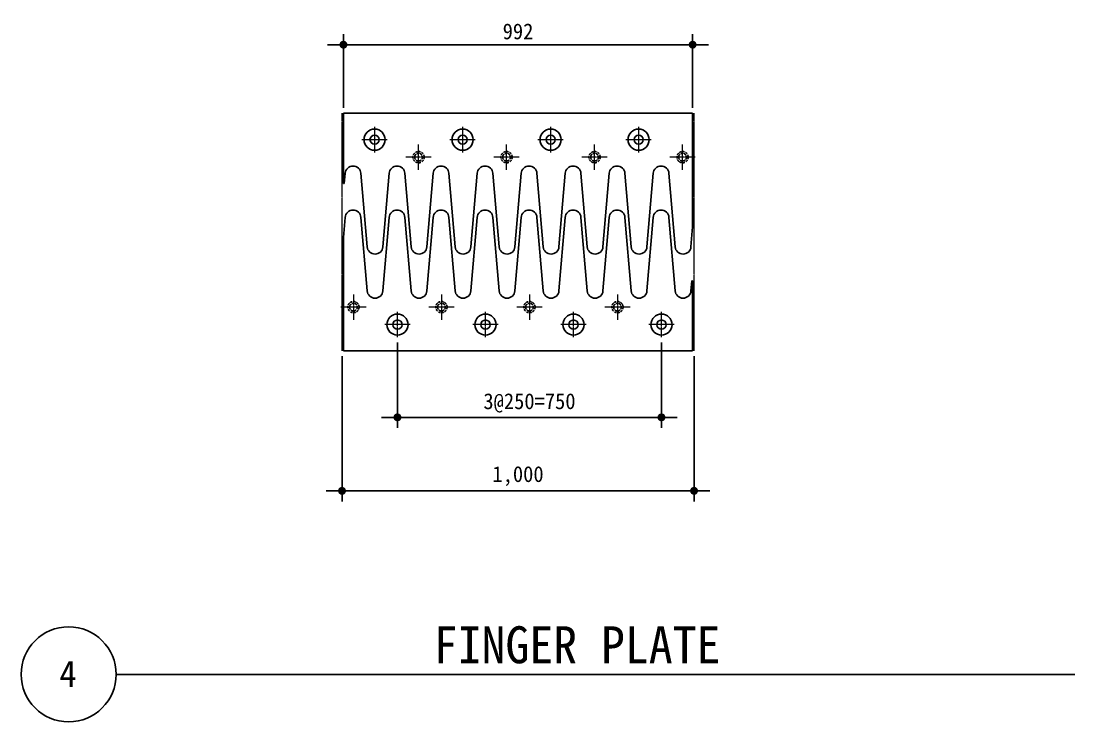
# Model space of a CAD drawing. Header units: inches. Extents: x 1408883 to 1428975, y -49105 to -40709.
# Drawn here: x 1413319 to 1416312, y -48269 to -46279 of the extents above; entities that cross this region are included whole.
import ezdxf
from ezdxf.enums import TextEntityAlignment as Align

# ---------------------------------------------------------------- set-up
doc = ezdxf.new("R2010")
doc.units = ezdxf.units.IN
doc.header["$LTSCALE"] = 5
doc.header["$MEASUREMENT"] = 0
doc.linetypes.add('CEN', pattern=[62, 60, -1, 0, -1])
doc.linetypes.add('HIDDEN', pattern=[0.375, 0.25, -0.125])
doc.layers.get('0').update_dxf_attribs({"linetype": 'CONTINUOUS'})
for name, color, linetype, lineweight in [('A-CNTL', 1, 'CEN', 15), ('A-DIMS', 7, 'CONTINUOUS', 25), ('A-XXXX-SYMB', 7, 'CONTINUOUS', 25), ('A-XXXX-TXT1', 3, 'CONTINUOUS', 25)]:
    doc.layers.add(name, color=color, linetype=linetype, lineweight=lineweight)
doc.layers.add('CSB-05-02-01-S03-CX-MIS3', color=3, linetype='CONTINUOUS')
doc.styles.add('HY울릉도L', font='')
doc.styles.add('돋움', font='')
doc.styles.add('돋움체', font='')
doc.styles.get('HY울릉도L').set_extended_font_data('HYwulM')
doc.styles.get('돋움').set_extended_font_data('DotumChe')
doc.styles.get('돋움체').set_extended_font_data('DotumChe')
doc.dimstyles.new('CDIM', dxfattribs={"dimtxt": 3, "dimasz": 1.5, "dimexe": 2, "dimexo": 1, "dimgap": 1, "dimtad": 1, "dimdec": 0, "dimrnd": 0.5, "dimzin": 0, "dimdsep": 32, "dimlunit": 6, "dimtxsty": 'HY울릉도L', "dimblk1": '_CIDOT', "dimblk2": '_CIDOT', "dimsah": 1, "dimcen": 5.5, "dimclrd": 2, "dimclre": 2, "dimclrt": 7, "dimadec": 0, "dimazin": 0, "dimtfac": 1, "dimtdec": 0, "dimtix": 1, "dimtmove": 2, "dimatfit": 1, "dimldrblk": '_CIDOT', "dimfxl": 1, "dimtolj": 1, "dimtzin": 0, "dimlwd": -1, "dimarcsym": 0})

# ---------------------------------------------------------------- blocks, each defined once
blk = doc.blocks.new('_CIDOT')
at = {"color": 0, "linetype": 'ByBlock'}
blk.add_line((2, 0), (-1, 0), dxfattribs=at)
at = {"color": 0, "linetype": 'ByBlock', "const_width": 0.5}
blk.add_lwpolyline([(-0.25, 0, 1), (0.25, 0, 1)], format="xyb", close=True, dxfattribs=at)
blk = doc.blocks.new('*D17')
at = {"layer": 'A-DIMS', "lineweight": -2, "transparency": 16777216}
for p, q in [((1414234.4, -46525.6), (1414234.4, -46316)), ((1415226.4, -46525.6), (1415226.4, -46316))]:
    blk.add_line(p, q, dxfattribs=at)
at = {"layer": 'A-DIMS', "transparency": 16777216}
blk.add_line((1414256.9, -46346), (1415203.9, -46346), dxfattribs=at)
at = {"layer": 'A-DIMS', "transparency": 16777216, "xscale": 22.5, "yscale": 22.5, "zscale": 22.5, "rotation": 180}
blk.add_blockref('_CIDOT', (1414234.4, -46346), dxfattribs=at)
at = {"layer": 'A-DIMS', "transparency": 16777216, "xscale": 22.5, "yscale": 22.5, "zscale": 22.5}
blk.add_blockref('_CIDOT', (1415226.4, -46346), dxfattribs=at)
at = {"layer": 'A-DIMS', "color": 3, "transparency": 16777216, "insert": (1414730.4, -46308.5), "char_height": 45, "attachment_point": 5, "style": '돋움'}
blk.add_mtext('\\A1;992', dxfattribs=at)
blk = doc.blocks.new('*D18')
at = {"layer": 'A-DIMS', "lineweight": -2, "transparency": 16777216}
for p, q in [((1414387.9, -47191.6), (1414387.9, -47434)), ((1415137.9, -47191.6), (1415137.9, -47434))]:
    blk.add_line(p, q, dxfattribs=at)
at = {"layer": 'A-DIMS', "transparency": 16777216}
blk.add_line((1414410.4, -47404), (1415115.4, -47404), dxfattribs=at)
at = {"layer": 'A-DIMS', "transparency": 16777216, "xscale": 22.5, "yscale": 22.5, "zscale": 22.5, "rotation": 180}
blk.add_blockref('_CIDOT', (1414387.9, -47404), dxfattribs=at)
at = {"layer": 'A-DIMS', "transparency": 16777216, "xscale": 22.5, "yscale": 22.5, "zscale": 22.5}
blk.add_blockref('_CIDOT', (1415137.9, -47404), dxfattribs=at)
at = {"layer": 'A-DIMS', "color": 3, "transparency": 16777216, "insert": (1414762.9, -47363.1), "char_height": 45, "attachment_point": 5, "style": '돋움'}
blk.add_mtext('\\A1;3@250=750', dxfattribs=at)
blk = doc.blocks.new('*D19')
at = {"layer": 'A-DIMS', "lineweight": -2, "transparency": 16777216}
for p, q in [((1414230.4, -47230.6), (1414230.4, -47642.7)), ((1415230.4, -47230.6), (1415230.4, -47642.7))]:
    blk.add_line(p, q, dxfattribs=at)
at = {"layer": 'A-DIMS', "transparency": 16777216}
blk.add_line((1414252.9, -47612.7), (1415207.9, -47612.7), dxfattribs=at)
at = {"layer": 'A-DIMS', "transparency": 16777216, "xscale": 22.5, "yscale": 22.5, "zscale": 22.5, "rotation": 180}
blk.add_blockref('_CIDOT', (1414230.4, -47612.7), dxfattribs=at)
at = {"layer": 'A-DIMS', "transparency": 16777216, "xscale": 22.5, "yscale": 22.5, "zscale": 22.5}
blk.add_blockref('_CIDOT', (1415230.4, -47612.7), dxfattribs=at)
at = {"layer": 'A-DIMS', "color": 3, "transparency": 16777216, "insert": (1414730.4, -47570.9), "char_height": 45, "attachment_point": 5, "style": '돋움'}
blk.add_mtext('\\A1;1,000', dxfattribs=at)

msp = doc.modelspace()

# ---------------------------------------------------------------- linework, layer by layer
for p, q in [((1414234.4, -46739.8), (1414234.4, -46540.6)), ((1415226.4, -46540.6), (1415226.4, -46862.9)), ((1414239.2, -46711.2), (1414236.8, -46739.8)), ((1414301.7, -46920), (1414284.1, -46711.2)), ((1414364.2, -46711.2), (1414346.6, -46920)), ((1414426.7, -46920), (1414409.1, -46711.2)), ((1414489.2, -46711.2), (1414471.6, -46920)), ((1414551.7, -46920), (1414534.1, -46711.2)), ((1414614.2, -46711.2), (1414596.6, -46920)), ((1414676.7, -46920), (1414659.1, -46711.2)), ((1414739.2, -46711.2), (1414721.6, -46920)), ((1414801.7, -46920), (1414784.1, -46711.2)), ((1414864.2, -46711.2), (1414846.6, -46920)), ((1414926.7, -46920), (1414909.1, -46711.2)), ((1414989.2, -46711.2), (1414971.6, -46920)), ((1415051.7, -46920), (1415034.1, -46711.2)), ((1415114.2, -46711.2), (1415096.6, -46920)), ((1415176.7, -46920), (1415159.1, -46711.2)), ((1414236.8, -46739.8), (1414234.4, -46739.8)), ((1414234.4, -46893.3), (1414239.2, -46836.2)), ((1414284.1, -46836.2), (1414301.7, -47045)), ((1414346.6, -47045), (1414364.2, -46836.2)), ((1414409.1, -46836.2), (1414426.7, -47045)), ((1414471.6, -47045), (1414489.2, -46836.2)), ((1414534.1, -46836.2), (1414551.7, -47045)), ((1414596.6, -47045), (1414614.2, -46836.2)), ((1414659.1, -46836.2), (1414676.7, -47045)), ((1414721.6, -47045), (1414739.2, -46836.2)), ((1414784.1, -46836.2), (1414801.7, -47045)), ((1414846.6, -47045), (1414864.2, -46836.2)), ((1414909.1, -46836.2), (1414926.7, -47045)), ((1414971.6, -47045), (1414989.2, -46836.2)), ((1415034.1, -46836.2), (1415051.7, -47045)), ((1415096.6, -47045), (1415114.2, -46836.2)), ((1415159.1, -46836.2), (1415176.7, -47045)), ((1415226.4, -46862.9), (1415221.6, -46920)), ((1414234.4, -47215.6), (1414234.4, -46893.3)), ((1415221.6, -47045), (1415224, -47016.5)), ((1415224, -47016.5), (1415226.4, -47016.5)), ((1415226.4, -47016.5), (1415226.4, -47215.6))]:
    msp.add_line(p, q)
at = {"color": 0, "ltscale": 0.1}
for p, q in [((1414234.4, -46540.6), (1415226.4, -46540.6)), ((1414234.4, -47215.6), (1415226.4, -47215.6))]:
    msp.add_line(p, q, dxfattribs=at)
for centre, radius in [((1414322.9, -46615.6), 30), ((1414322.9, -46615.6), 13), ((1414572.9, -46615.6), 30), ((1414572.9, -46615.6), 13), ((1414822.9, -46615.6), 30), ((1414822.9, -46615.6), 13), ((1415072.9, -46615.6), 30), ((1415072.9, -46615.6), 13), ((1414387.9, -47140.6), 30), ((1414637.9, -47140.6), 30), ((1414887.9, -47140.6), 30), ((1415137.9, -47140.6), 30), ((1414387.9, -47140.6), 13), ((1414637.9, -47140.6), 13), ((1414887.9, -47140.6), 13), ((1415137.9, -47140.6), 13)]:
    msp.add_circle(centre, radius)
for centre, start, end in [((1414261.7, -46713.1), 4.8347, 175.1653), ((1414386.7, -46713.1), 4.8347, 175.1653), ((1414511.7, -46713.1), 4.8347, 175.1653), ((1414636.7, -46713.1), 4.8347, 175.1653), ((1414761.7, -46713.1), 4.8347, 175.1653), ((1414886.7, -46713.1), 4.8347, 175.1653), ((1415011.7, -46713.1), 4.8347, 175.1653), ((1415136.7, -46713.1), 4.8347, 175.1653), ((1414261.7, -46838.1), 4.8347, 175.1653), ((1414386.7, -46838.1), 4.8347, 175.1653), ((1414511.7, -46838.1), 4.8347, 175.1653), ((1414636.7, -46838.1), 4.8347, 175.1653), ((1414761.7, -46838.1), 4.8347, 175.1653), ((1414886.7, -46838.1), 4.8347, 175.1653), ((1415011.7, -46838.1), 4.8347, 175.1653), ((1415136.7, -46838.1), 4.8347, 175.1653), ((1414324.2, -46918.1), 184.8347, 355.1653), ((1414449.2, -46918.1), 184.8347, 355.1653), ((1414574.2, -46918.1), 184.8347, 355.1653), ((1414699.2, -46918.1), 184.8347, 355.1653), ((1414824.2, -46918.1), 184.8347, 355.1653), ((1414949.2, -46918.1), 184.8347, 355.1653), ((1415074.2, -46918.1), 184.8347, 355.1653), ((1415199.2, -46918.1), 184.8347, 355.1653), ((1414324.2, -47043.1), 184.8347, 355.1653), ((1414449.2, -47043.1), 184.8347, 355.1653), ((1414574.2, -47043.1), 184.8347, 355.1653), ((1414699.2, -47043.1), 184.8347, 355.1653), ((1414824.2, -47043.1), 184.8347, 355.1653), ((1414949.2, -47043.1), 184.8347, 355.1653), ((1415074.2, -47043.1), 184.8347, 355.1653), ((1415199.2, -47043.1), 184.8347, 355.1653)]:
    msp.add_arc(centre, 22.5, start, end)
at = {"layer": 'A-CNTL', "ltscale": 0.1}
for p, q in [((1414230.4, -47215.6), (1414230.4, -46540.6)), ((1415230.4, -47215.6), (1415230.4, -46540.6)), ((1414572.9, -46579.6), (1414572.9, -46651.6)), ((1414822.9, -46579.6), (1414822.9, -46651.6)), ((1415072.9, -46579.6), (1415072.9, -46651.6)), ((1414286.9, -46615.6), (1414358.9, -46615.6)), ((1414447.9, -46701.3), (1414447.9, -46629.3)), ((1414536.9, -46615.6), (1414608.9, -46615.6)), ((1414697.9, -46701.3), (1414697.9, -46629.3)), ((1414786.9, -46615.6), (1414858.9, -46615.6)), ((1414947.9, -46701.3), (1414947.9, -46629.3)), ((1415036.9, -46615.6), (1415108.9, -46615.6)), ((1415197.9, -46701.3), (1415197.9, -46629.3)), ((1414483.9, -46665.3), (1414411.9, -46665.3)), ((1414733.9, -46665.3), (1414661.9, -46665.3)), ((1414983.9, -46665.3), (1414911.9, -46665.3)), ((1415233.9, -46665.3), (1415161.9, -46665.3)), ((1414262.9, -47055), (1414262.9, -47127)), ((1414512.9, -47055), (1414512.9, -47127)), ((1414762.9, -47055), (1414762.9, -47127)), ((1415012.9, -47055), (1415012.9, -47127)), ((1414298.9, -47091), (1414226.9, -47091)), ((1414387.9, -47176.6), (1414387.9, -47104.6)), ((1414548.9, -47091), (1414476.9, -47091)), ((1414637.9, -47176.6), (1414637.9, -47104.6)), ((1414798.9, -47091), (1414726.9, -47091)), ((1414887.9, -47176.6), (1414887.9, -47104.6)), ((1415048.9, -47091), (1414976.9, -47091)), ((1415137.9, -47176.6), (1415137.9, -47104.6)), ((1414423.9, -47140.6), (1414351.9, -47140.6)), ((1414673.9, -47140.6), (1414601.9, -47140.6)), ((1414923.9, -47140.6), (1414851.9, -47140.6)), ((1415173.9, -47140.6), (1415101.9, -47140.6))]:
    msp.add_line(p, q, dxfattribs=at)
at = {"layer": 'A-CNTL'}
msp.add_line((1414322.9, -46579.6), (1414322.9, -46651.6), dxfattribs=at)
at = {"layer": 'A-XXXX-SYMB'}
msp.add_line((1413588.8, -48133.7), (1416312.3, -48133.7), dxfattribs=at)
msp.add_circle((1413453.8, -48133.7), 135, dxfattribs=at)
at = {"layer": 'CSB-05-02-01-S03-CX-MIS3', "color": 8, "linetype": 'HIDDEN', "ltscale": 5}
for centre, radius in [((1414447.9, -46665.3), 16), ((1414447.9, -46665.3), 11), ((1414697.9, -46665.3), 16), ((1414697.9, -46665.3), 11), ((1414947.9, -46665.3), 16), ((1414947.9, -46665.3), 11), ((1415197.9, -46665.3), 16), ((1415197.9, -46665.3), 11), ((1414262.9, -47091), 16), ((1414262.9, -47091), 11), ((1414512.9, -47091), 16), ((1414512.9, -47091), 11), ((1414762.9, -47091), 16), ((1414762.9, -47091), 11), ((1415012.9, -47091), 16), ((1415012.9, -47091), 11)]:
    msp.add_circle(centre, radius, dxfattribs=at)

# ---------------------------------------------------------------- texts
at = {"layer": 'A-XXXX-TXT1', "style": '돋움체'}
msp.add_text('FINGER PLATE', height=105, dxfattribs=at).set_placement((1414898.2, -48133.7), align=Align.BOTTOM_CENTER)
msp.add_text('4', height=75, dxfattribs=at).set_placement((1413452, -48132.1), align=Align.MIDDLE)

# ---------------------------------------------------------------- dimensions: what is measured, and where the dimension line sits
at = {"layer": 'A-DIMS'}
for base, p1, p2, picture, middle in [((1415226.4, -46346), (1414234.4, -46540.6), (1415226.4, -46540.6), '*D17', (1414730.4, -46308.5)), ((1415230.4, -47612.7), (1414230.4, -47215.6), (1415230.4, -47215.6), '*D19', (1414730.4, -47570.9))]:
    dim = msp.add_linear_dim(base=base, p1=p1, p2=p2, dimstyle='CDIM', override={"dimscale": 15, "dimtxsty": '돋움', "dimclrd": 256, "dimclre": 256, "dimclrt": 3}, dxfattribs=at)
    dim.commit()
    dim.dimension.update_dxf_attribs({"geometry": picture, "text_midpoint": middle})
dim = msp.add_linear_dim(base=(1415137.9, -47404), p1=(1414387.9, -47176.6), p2=(1415137.9, -47176.6), text='3@250=<>', dimstyle='CDIM', override={"dimscale": 15, "dimtxsty": '돋움', "dimclrd": 256, "dimclre": 256, "dimclrt": 3}, dxfattribs=at)
dim.commit()
dim.dimension.update_dxf_attribs({"geometry": '*D18', "text_midpoint": (1414762.9, -47363.1)})

doc.saveas('drawing.dxf')
